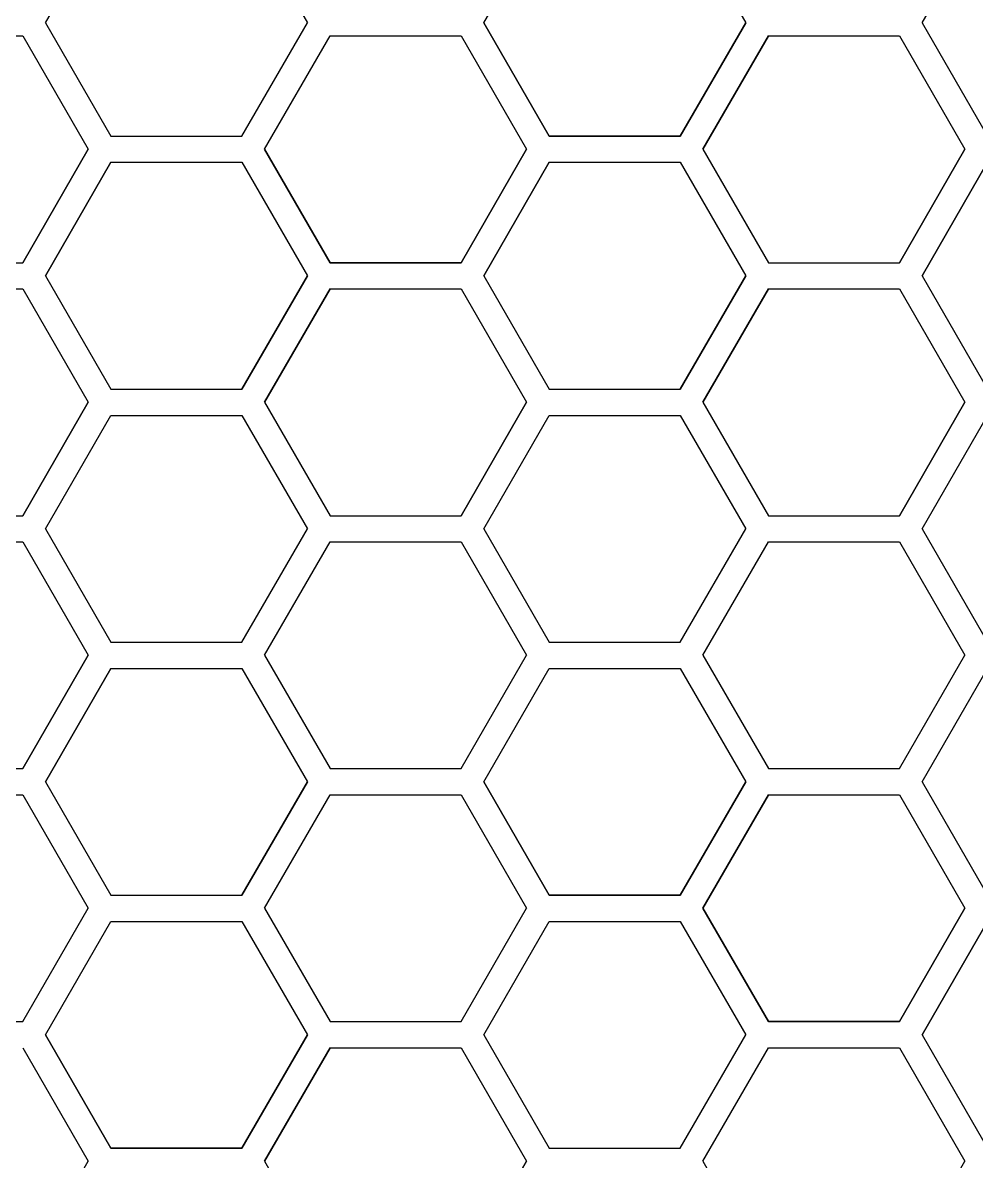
# Model space of a CAD drawing. Header units: millimetres. Extents: x 426 to 1302, y -791 to 304.
# Drawn here: x 740.7 to 886.3, y -378.6 to -204.7 of the extents above; entities that cross this region are included whole.
import ezdxf

# ---------------------------------------------------------------- set-up
doc = ezdxf.new("R2010")
doc.units = ezdxf.units.MM
doc.layers.get('0').update_dxf_attribs({"linetype": 'CONTINUOUS', "lineweight": 25, "true_color": 0x000000})

msp = doc.modelspace()

# ---------------------------------------------------------------- linework, layer by layer
for p, q in [((744.15, -204.7), (754.15, -187.38)), ((744.15, -204.7), (754.15, -187.38)), ((744.15, -204.7), (754.15, -187.38)), ((774.15, -187.38), (784.15, -204.7)), ((774.15, -187.38), (784.15, -204.7)), ((774.15, -187.38), (784.15, -204.7)), ((811.08, -204.7), (821.08, -187.38)), ((811.08, -204.7), (821.08, -187.38)), ((811.08, -204.7), (821.08, -187.38)), ((841.08, -187.38), (851.08, -204.7)), ((841.08, -187.38), (851.08, -204.7)), ((841.08, -187.38), (851.08, -204.7)), ((878.01, -204.7), (888.01, -187.38)), ((878.01, -204.7), (888.01, -187.38)), ((878.01, -204.7), (888.01, -187.38)), ((744.15, -204.7), (754.15, -222.02)), ((744.15, -204.7), (754.15, -222.02)), ((744.15, -204.7), (754.15, -222.02)), ((744.15, -204.7), (754.15, -222.02)), ((744.15, -204.7), (754.15, -222.02)), ((744.15, -204.7), (754.15, -222.02)), ((744.15, -204.7), (754.15, -222.02)), ((744.15, -204.7), (754.15, -222.02)), ((744.15, -204.7), (754.15, -222.02)), ((774.15, -222.02), (784.15, -204.7)), ((774.15, -222.02), (784.15, -204.7)), ((774.15, -222.02), (784.15, -204.7)), ((774.15, -222.02), (784.15, -204.7)), ((774.15, -222.02), (784.15, -204.7)), ((774.15, -222.02), (784.15, -204.7)), ((774.15, -222.02), (784.15, -204.7)), ((774.15, -222.02), (784.15, -204.7)), ((774.15, -222.02), (784.15, -204.7)), ((811.08, -204.7), (821.08, -222.02)), ((821.08, -222.02), (811.08, -204.7)), ((811.08, -204.7), (821.08, -222.02)), ((811.08, -204.7), (821.08, -222.02)), ((821.08, -222.02), (811.08, -204.7)), ((811.08, -204.7), (821.08, -222.02)), ((811.08, -204.7), (821.08, -222.02)), ((821.08, -222.02), (811.08, -204.7)), ((811.08, -204.7), (821.08, -222.02)), ((851.08, -204.7), (841.08, -222.02)), ((841.08, -222.02), (851.08, -204.7)), ((841.08, -222.02), (851.08, -204.7)), ((851.08, -204.7), (841.08, -222.02)), ((841.08, -222.02), (851.08, -204.7)), ((841.08, -222.02), (851.08, -204.7)), ((851.08, -204.7), (841.08, -222.02)), ((841.08, -222.02), (851.08, -204.7)), ((841.08, -222.02), (851.08, -204.7)), ((878.01, -204.7), (888.01, -222.02)), ((878.01, -204.7), (888.01, -222.02)), ((878.01, -204.7), (888.01, -222.02)), ((878.01, -204.7), (888.01, -222.02)), ((878.01, -204.7), (888.01, -222.02)), ((878.01, -204.7), (888.01, -222.02)), ((720.68, -206.7), (740.68, -206.7)), ((720.68, -206.7), (740.68, -206.7)), ((720.68, -206.7), (740.68, -206.7)), ((720.68, -206.7), (740.68, -206.7)), ((720.68, -206.7), (740.68, -206.7)), ((720.68, -206.7), (740.68, -206.7)), ((720.68, -206.7), (740.68, -206.7)), ((720.68, -206.7), (740.68, -206.7)), ((720.68, -206.7), (740.68, -206.7)), ((740.68, -206.7), (750.68, -224.02)), ((740.68, -206.7), (750.68, -224.02)), ((740.68, -206.7), (750.68, -224.02)), ((740.68, -206.7), (750.68, -224.02)), ((740.68, -206.7), (750.68, -224.02)), ((740.68, -206.7), (750.68, -224.02)), ((740.68, -206.7), (750.68, -224.02)), ((740.68, -206.7), (750.68, -224.02)), ((740.68, -206.7), (750.68, -224.02)), ((740.68, -206.7), (750.68, -224.02)), ((740.68, -206.7), (750.68, -224.02)), ((740.68, -206.7), (750.68, -224.02)), ((777.61, -224.02), (787.61, -206.7)), ((777.61, -224.02), (787.61, -206.7)), ((777.61, -224.02), (787.61, -206.7)), ((777.61, -224.02), (787.61, -206.7)), ((777.61, -224.02), (787.61, -206.7)), ((777.61, -224.02), (787.61, -206.7)), ((777.61, -224.02), (787.61, -206.7)), ((777.61, -224.02), (787.61, -206.7)), ((777.61, -224.02), (787.61, -206.7)), ((787.61, -206.7), (807.61, -206.7)), ((787.61, -206.7), (807.61, -206.7)), ((787.61, -206.7), (807.61, -206.7)), ((787.61, -206.7), (807.61, -206.7)), ((787.61, -206.7), (807.61, -206.7)), ((787.61, -206.7), (807.61, -206.7)), ((787.61, -206.7), (807.61, -206.7)), ((787.61, -206.7), (807.61, -206.7)), ((787.61, -206.7), (807.61, -206.7)), ((787.61, -206.7), (807.61, -206.7)), ((787.61, -206.7), (807.61, -206.7)), ((787.61, -206.7), (807.61, -206.7)), ((807.61, -206.7), (817.61, -224.02)), ((807.61, -206.7), (817.61, -224.02)), ((807.61, -206.7), (817.61, -224.02)), ((807.61, -206.7), (817.61, -224.02)), ((807.61, -206.7), (817.61, -224.02)), ((807.61, -206.7), (817.61, -224.02)), ((807.61, -206.7), (817.61, -224.02)), ((807.61, -206.7), (817.61, -224.02)), ((807.61, -206.7), (817.61, -224.02)), ((854.54, -206.7), (844.54, -224.02)), ((844.54, -224.02), (854.54, -206.7)), ((844.54, -224.02), (854.54, -206.7)), ((854.54, -206.7), (844.54, -224.02)), ((844.54, -224.02), (854.54, -206.7)), ((844.54, -224.02), (854.54, -206.7)), ((854.54, -206.7), (844.54, -224.02)), ((844.54, -224.02), (854.54, -206.7)), ((844.54, -224.02), (854.54, -206.7)), ((854.54, -206.7), (874.54, -206.7)), ((854.54, -206.7), (874.54, -206.7)), ((854.54, -206.7), (874.54, -206.7)), ((854.54, -206.7), (874.54, -206.7)), ((854.54, -206.7), (874.54, -206.7)), ((854.54, -206.7), (874.54, -206.7)), ((854.54, -206.7), (874.54, -206.7)), ((854.54, -206.7), (874.54, -206.7)), ((854.54, -206.7), (874.54, -206.7)), ((874.54, -206.7), (884.54, -224.02)), ((874.54, -206.7), (884.54, -224.02)), ((874.54, -206.7), (884.54, -224.02)), ((874.54, -206.7), (884.54, -224.02)), ((874.54, -206.7), (884.54, -224.02)), ((874.54, -206.7), (884.54, -224.02)), ((874.54, -206.7), (884.54, -224.02)), ((874.54, -206.7), (884.54, -224.02)), ((874.54, -206.7), (884.54, -224.02)), ((754.15, -222.02), (774.15, -222.02)), ((754.15, -222.02), (774.15, -222.02)), ((754.15, -222.02), (774.15, -222.02)), ((754.15, -222.02), (774.15, -222.02)), ((754.15, -222.02), (774.15, -222.02)), ((754.15, -222.02), (774.15, -222.02)), ((754.15, -222.02), (774.15, -222.02)), ((754.15, -222.02), (774.15, -222.02)), ((754.15, -222.02), (774.15, -222.02)), ((841.08, -222.02), (821.08, -222.02)), ((821.08, -222.02), (841.08, -222.02)), ((821.08, -222.02), (841.08, -222.02)), ((841.08, -222.02), (821.08, -222.02)), ((821.08, -222.02), (841.08, -222.02)), ((821.08, -222.02), (841.08, -222.02)), ((841.08, -222.02), (821.08, -222.02)), ((821.08, -222.02), (841.08, -222.02)), ((821.08, -222.02), (841.08, -222.02)), ((750.68, -224.02), (740.68, -241.35)), ((740.68, -241.35), (750.68, -224.02)), ((740.68, -241.35), (750.68, -224.02)), ((740.68, -241.35), (750.68, -224.02)), ((740.68, -241.35), (750.68, -224.02)), ((750.68, -224.02), (740.68, -241.35)), ((740.68, -241.35), (750.68, -224.02)), ((740.68, -241.35), (750.68, -224.02)), ((740.68, -241.35), (750.68, -224.02)), ((740.68, -241.35), (750.68, -224.02)), ((750.68, -224.02), (740.68, -241.35)), ((740.68, -241.35), (750.68, -224.02)), ((740.68, -241.35), (750.68, -224.02)), ((740.68, -241.35), (750.68, -224.02)), ((740.68, -241.35), (750.68, -224.02)), ((777.61, -224.02), (787.61, -241.35)), ((777.61, -224.02), (787.61, -241.35)), ((777.61, -224.02), (787.61, -241.35)), ((787.61, -241.35), (777.61, -224.02)), ((777.61, -224.02), (787.61, -241.35)), ((777.61, -224.02), (787.61, -241.35)), ((777.61, -224.02), (787.61, -241.35)), ((787.61, -241.35), (777.61, -224.02)), ((777.61, -224.02), (787.61, -241.35)), ((777.61, -224.02), (787.61, -241.35)), ((777.61, -224.02), (787.61, -241.35)), ((787.61, -241.35), (777.61, -224.02)), ((807.61, -241.35), (817.61, -224.02)), ((807.61, -241.35), (817.61, -224.02)), ((817.61, -224.02), (807.61, -241.35)), ((807.61, -241.35), (817.61, -224.02)), ((807.61, -241.35), (817.61, -224.02)), ((807.61, -241.35), (817.61, -224.02)), ((817.61, -224.02), (807.61, -241.35)), ((807.61, -241.35), (817.61, -224.02)), ((807.61, -241.35), (817.61, -224.02)), ((807.61, -241.35), (817.61, -224.02)), ((817.61, -224.02), (807.61, -241.35)), ((807.61, -241.35), (817.61, -224.02)), ((844.54, -224.02), (854.54, -241.35)), ((844.54, -224.02), (854.54, -241.35)), ((844.54, -224.02), (854.54, -241.35)), ((844.54, -224.02), (854.54, -241.35)), ((844.54, -224.02), (854.54, -241.35)), ((844.54, -224.02), (854.54, -241.35)), ((844.54, -224.02), (854.54, -241.35)), ((844.54, -224.02), (854.54, -241.35)), ((844.54, -224.02), (854.54, -241.35)), ((884.54, -224.02), (874.54, -241.35)), ((874.54, -241.35), (884.54, -224.02)), ((874.54, -241.35), (884.54, -224.02)), ((884.54, -224.02), (874.54, -241.35)), ((874.54, -241.35), (884.54, -224.02)), ((874.54, -241.35), (884.54, -224.02)), ((884.54, -224.02), (874.54, -241.35)), ((874.54, -241.35), (884.54, -224.02)), ((874.54, -241.35), (884.54, -224.02)), ((744.15, -243.35), (754.15, -226.02)), ((754.15, -226.02), (744.15, -243.35)), ((744.15, -243.35), (754.15, -226.02)), ((744.15, -243.35), (754.15, -226.02)), ((744.15, -243.35), (754.15, -226.02)), ((754.15, -226.02), (744.15, -243.35)), ((744.15, -243.35), (754.15, -226.02)), ((744.15, -243.35), (754.15, -226.02)), ((744.15, -243.35), (754.15, -226.02)), ((754.15, -226.02), (744.15, -243.35)), ((744.15, -243.35), (754.15, -226.02)), ((744.15, -243.35), (754.15, -226.02)), ((754.15, -226.02), (774.15, -226.02)), ((754.15, -226.02), (774.15, -226.02)), ((754.15, -226.02), (774.15, -226.02)), ((754.15, -226.02), (774.15, -226.02)), ((754.15, -226.02), (774.15, -226.02)), ((754.15, -226.02), (774.15, -226.02)), ((754.15, -226.02), (774.15, -226.02)), ((754.15, -226.02), (774.15, -226.02)), ((754.15, -226.02), (774.15, -226.02)), ((754.15, -226.02), (774.15, -226.02)), ((754.15, -226.02), (774.15, -226.02)), ((754.15, -226.02), (774.15, -226.02)), ((774.15, -226.02), (784.15, -243.35)), ((774.15, -226.02), (784.15, -243.35)), ((774.15, -226.02), (784.15, -243.35)), ((774.15, -226.02), (784.15, -243.35)), ((774.15, -226.02), (784.15, -243.35)), ((774.15, -226.02), (784.15, -243.35)), ((774.15, -226.02), (784.15, -243.35)), ((774.15, -226.02), (784.15, -243.35)), ((774.15, -226.02), (784.15, -243.35)), ((774.15, -226.02), (784.15, -243.35)), ((774.15, -226.02), (784.15, -243.35)), ((774.15, -226.02), (784.15, -243.35)), ((811.08, -243.35), (821.08, -226.02)), ((821.08, -226.02), (811.08, -243.35)), ((811.08, -243.35), (821.08, -226.02)), ((811.08, -243.35), (821.08, -226.02)), ((821.08, -226.02), (811.08, -243.35)), ((811.08, -243.35), (821.08, -226.02)), ((811.08, -243.35), (821.08, -226.02)), ((821.08, -226.02), (811.08, -243.35)), ((811.08, -243.35), (821.08, -226.02)), ((821.08, -226.02), (841.08, -226.02)), ((821.08, -226.02), (841.08, -226.02)), ((821.08, -226.02), (841.08, -226.02)), ((821.08, -226.02), (841.08, -226.02)), ((821.08, -226.02), (841.08, -226.02)), ((821.08, -226.02), (841.08, -226.02)), ((821.08, -226.02), (841.08, -226.02)), ((821.08, -226.02), (841.08, -226.02)), ((821.08, -226.02), (841.08, -226.02)), ((841.08, -226.02), (851.08, -243.35)), ((841.08, -226.02), (851.08, -243.35)), ((841.08, -226.02), (851.08, -243.35)), ((841.08, -226.02), (851.08, -243.35)), ((841.08, -226.02), (851.08, -243.35)), ((841.08, -226.02), (851.08, -243.35)), ((841.08, -226.02), (851.08, -243.35)), ((841.08, -226.02), (851.08, -243.35)), ((841.08, -226.02), (851.08, -243.35)), ((888.01, -226.02), (878.01, -243.35)), ((878.01, -243.35), (888.01, -226.02)), ((888.01, -226.02), (878.01, -243.35)), ((878.01, -243.35), (888.01, -226.02)), ((888.01, -226.02), (878.01, -243.35)), ((878.01, -243.35), (888.01, -226.02)), ((720.68, -241.35), (740.68, -241.35)), ((720.68, -241.35), (740.68, -241.35)), ((720.68, -241.35), (740.68, -241.35)), ((720.68, -241.35), (740.68, -241.35)), ((720.68, -241.35), (740.68, -241.35)), ((720.68, -241.35), (740.68, -241.35)), ((720.68, -241.35), (740.68, -241.35)), ((720.68, -241.35), (740.68, -241.35)), ((720.68, -241.35), (740.68, -241.35)), ((787.61, -241.35), (807.61, -241.35)), ((787.61, -241.35), (807.61, -241.35)), ((807.61, -241.35), (787.61, -241.35)), ((787.61, -241.35), (807.61, -241.35)), ((787.61, -241.35), (807.61, -241.35)), ((787.61, -241.35), (807.61, -241.35)), ((807.61, -241.35), (787.61, -241.35)), ((787.61, -241.35), (807.61, -241.35)), ((787.61, -241.35), (807.61, -241.35)), ((787.61, -241.35), (807.61, -241.35)), ((807.61, -241.35), (787.61, -241.35)), ((787.61, -241.35), (807.61, -241.35)), ((854.54, -241.35), (874.54, -241.35)), ((854.54, -241.35), (874.54, -241.35)), ((854.54, -241.35), (874.54, -241.35)), ((854.54, -241.35), (874.54, -241.35)), ((854.54, -241.35), (874.54, -241.35)), ((854.54, -241.35), (874.54, -241.35)), ((854.54, -241.35), (874.54, -241.35)), ((854.54, -241.35), (874.54, -241.35)), ((854.54, -241.35), (874.54, -241.35)), ((744.15, -243.35), (754.15, -260.67)), ((744.15, -243.35), (754.15, -260.67)), ((744.15, -243.35), (754.15, -260.67)), ((744.15, -243.35), (754.15, -260.67)), ((744.15, -243.35), (754.15, -260.67)), ((744.15, -243.35), (754.15, -260.67)), ((744.15, -243.35), (754.15, -260.67)), ((744.15, -243.35), (754.15, -260.67)), ((744.15, -243.35), (754.15, -260.67)), ((744.15, -243.35), (754.15, -260.67)), ((744.15, -243.35), (754.15, -260.67)), ((744.15, -243.35), (754.15, -260.67)), ((774.15, -260.67), (784.15, -243.35)), ((784.15, -243.35), (774.15, -260.67)), ((774.15, -260.67), (784.15, -243.35)), ((774.15, -260.67), (784.15, -243.35)), ((774.15, -260.67), (784.15, -243.35)), ((784.15, -243.35), (774.15, -260.67)), ((774.15, -260.67), (784.15, -243.35)), ((774.15, -260.67), (784.15, -243.35)), ((774.15, -260.67), (784.15, -243.35)), ((784.15, -243.35), (774.15, -260.67)), ((774.15, -260.67), (784.15, -243.35)), ((774.15, -260.67), (784.15, -243.35)), ((811.08, -243.35), (821.08, -260.67)), ((811.08, -243.35), (821.08, -260.67)), ((811.08, -243.35), (821.08, -260.67)), ((811.08, -243.35), (821.08, -260.67)), ((811.08, -243.35), (821.08, -260.67)), ((811.08, -243.35), (821.08, -260.67)), ((811.08, -243.35), (821.08, -260.67)), ((811.08, -243.35), (821.08, -260.67)), ((811.08, -243.35), (821.08, -260.67)), ((841.08, -260.67), (851.08, -243.35)), ((851.08, -243.35), (841.08, -260.67)), ((841.08, -260.67), (851.08, -243.35)), ((841.08, -260.67), (851.08, -243.35)), ((851.08, -243.35), (841.08, -260.67)), ((841.08, -260.67), (851.08, -243.35)), ((841.08, -260.67), (851.08, -243.35)), ((851.08, -243.35), (841.08, -260.67)), ((841.08, -260.67), (851.08, -243.35)), ((878.01, -243.35), (888.01, -260.67)), ((878.01, -243.35), (888.01, -260.67)), ((878.01, -243.35), (888.01, -260.67)), ((878.01, -243.35), (888.01, -260.67)), ((878.01, -243.35), (888.01, -260.67)), ((878.01, -243.35), (888.01, -260.67)), ((720.68, -245.35), (740.68, -245.35)), ((720.68, -245.35), (740.68, -245.35)), ((720.68, -245.35), (740.68, -245.35)), ((720.68, -245.35), (740.68, -245.35)), ((720.68, -245.35), (740.68, -245.35)), ((720.68, -245.35), (740.68, -245.35)), ((720.68, -245.35), (740.68, -245.35)), ((720.68, -245.35), (740.68, -245.35)), ((720.68, -245.35), (740.68, -245.35)), ((740.68, -245.35), (750.68, -262.67)), ((740.68, -245.35), (750.68, -262.67)), ((740.68, -245.35), (750.68, -262.67)), ((740.68, -245.35), (750.68, -262.67)), ((740.68, -245.35), (750.68, -262.67)), ((740.68, -245.35), (750.68, -262.67)), ((740.68, -245.35), (750.68, -262.67)), ((740.68, -245.35), (750.68, -262.67)), ((740.68, -245.35), (750.68, -262.67)), ((740.68, -245.35), (750.68, -262.67)), ((740.68, -245.35), (750.68, -262.67)), ((740.68, -245.35), (750.68, -262.67)), ((777.61, -262.67), (787.61, -245.35)), ((787.61, -245.35), (777.61, -262.67)), ((777.61, -262.67), (787.61, -245.35)), ((777.61, -262.67), (787.61, -245.35)), ((777.61, -262.67), (787.61, -245.35)), ((787.61, -245.35), (777.61, -262.67)), ((777.61, -262.67), (787.61, -245.35)), ((777.61, -262.67), (787.61, -245.35)), ((777.61, -262.67), (787.61, -245.35)), ((787.61, -245.35), (777.61, -262.67)), ((777.61, -262.67), (787.61, -245.35)), ((777.61, -262.67), (787.61, -245.35)), ((787.61, -245.35), (807.61, -245.35)), ((787.61, -245.35), (807.61, -245.35)), ((787.61, -245.35), (807.61, -245.35)), ((787.61, -245.35), (807.61, -245.35)), ((787.61, -245.35), (807.61, -245.35)), ((787.61, -245.35), (807.61, -245.35)), ((787.61, -245.35), (807.61, -245.35)), ((787.61, -245.35), (807.61, -245.35)), ((787.61, -245.35), (807.61, -245.35)), ((787.61, -245.35), (807.61, -245.35)), ((787.61, -245.35), (807.61, -245.35)), ((787.61, -245.35), (807.61, -245.35)), ((807.61, -245.35), (817.61, -262.67)), ((807.61, -245.35), (817.61, -262.67)), ((807.61, -245.35), (817.61, -262.67)), ((807.61, -245.35), (817.61, -262.67)), ((807.61, -245.35), (817.61, -262.67)), ((807.61, -245.35), (817.61, -262.67)), ((807.61, -245.35), (817.61, -262.67)), ((807.61, -245.35), (817.61, -262.67)), ((807.61, -245.35), (817.61, -262.67)), ((807.61, -245.35), (817.61, -262.67)), ((807.61, -245.35), (817.61, -262.67)), ((807.61, -245.35), (817.61, -262.67)), ((844.54, -262.67), (854.54, -245.35)), ((854.54, -245.35), (844.54, -262.67)), ((844.54, -262.67), (854.54, -245.35)), ((844.54, -262.67), (854.54, -245.35)), ((844.54, -262.67), (854.54, -245.35)), ((844.54, -262.67), (854.54, -245.35)), ((854.54, -245.35), (844.54, -262.67)), ((844.54, -262.67), (854.54, -245.35)), ((844.54, -262.67), (854.54, -245.35)), ((844.54, -262.67), (854.54, -245.35)), ((844.54, -262.67), (854.54, -245.35)), ((854.54, -245.35), (844.54, -262.67)), ((844.54, -262.67), (854.54, -245.35)), ((844.54, -262.67), (854.54, -245.35)), ((844.54, -262.67), (854.54, -245.35)), ((854.54, -245.35), (874.54, -245.35)), ((854.54, -245.35), (874.54, -245.35)), ((854.54, -245.35), (874.54, -245.35)), ((854.54, -245.35), (874.54, -245.35)), ((854.54, -245.35), (874.54, -245.35)), ((854.54, -245.35), (874.54, -245.35)), ((854.54, -245.35), (874.54, -245.35)), ((854.54, -245.35), (874.54, -245.35)), ((854.54, -245.35), (874.54, -245.35)), ((854.54, -245.35), (874.54, -245.35)), ((854.54, -245.35), (874.54, -245.35)), ((854.54, -245.35), (874.54, -245.35)), ((854.54, -245.35), (874.54, -245.35)), ((854.54, -245.35), (874.54, -245.35)), ((854.54, -245.35), (874.54, -245.35)), ((874.54, -245.35), (884.54, -262.67)), ((874.54, -245.35), (884.54, -262.67)), ((874.54, -245.35), (884.54, -262.67)), ((874.54, -245.35), (884.54, -262.67)), ((874.54, -245.35), (884.54, -262.67)), ((874.54, -245.35), (884.54, -262.67)), ((874.54, -245.35), (884.54, -262.67)), ((874.54, -245.35), (884.54, -262.67)), ((874.54, -245.35), (884.54, -262.67)), ((874.54, -245.35), (884.54, -262.67)), ((874.54, -245.35), (884.54, -262.67)), ((874.54, -245.35), (884.54, -262.67)), ((874.54, -245.35), (884.54, -262.67)), ((874.54, -245.35), (884.54, -262.67)), ((874.54, -245.35), (884.54, -262.67)), ((754.15, -260.67), (774.15, -260.67)), ((754.15, -260.67), (774.15, -260.67)), ((754.15, -260.67), (774.15, -260.67)), ((754.15, -260.67), (774.15, -260.67)), ((754.15, -260.67), (774.15, -260.67)), ((754.15, -260.67), (774.15, -260.67)), ((754.15, -260.67), (774.15, -260.67)), ((754.15, -260.67), (774.15, -260.67)), ((754.15, -260.67), (774.15, -260.67)), ((754.15, -260.67), (774.15, -260.67)), ((754.15, -260.67), (774.15, -260.67)), ((754.15, -260.67), (774.15, -260.67)), ((821.08, -260.67), (841.08, -260.67)), ((821.08, -260.67), (841.08, -260.67)), ((821.08, -260.67), (841.08, -260.67)), ((821.08, -260.67), (841.08, -260.67)), ((821.08, -260.67), (841.08, -260.67)), ((821.08, -260.67), (841.08, -260.67)), ((821.08, -260.67), (841.08, -260.67)), ((821.08, -260.67), (841.08, -260.67)), ((821.08, -260.67), (841.08, -260.67)), ((740.68, -279.99), (750.68, -262.67)), ((740.68, -279.99), (750.68, -262.67)), ((750.68, -262.67), (740.68, -279.99)), ((740.68, -279.99), (750.68, -262.67)), ((740.68, -279.99), (750.68, -262.67)), ((740.68, -279.99), (750.68, -262.67)), ((750.68, -262.67), (740.68, -279.99)), ((740.68, -279.99), (750.68, -262.67)), ((740.68, -279.99), (750.68, -262.67)), ((740.68, -279.99), (750.68, -262.67)), ((750.68, -262.67), (740.68, -279.99)), ((740.68, -279.99), (750.68, -262.67)), ((777.61, -262.67), (787.61, -279.99)), ((777.61, -262.67), (787.61, -279.99)), ((777.61, -262.67), (787.61, -279.99)), ((777.61, -262.67), (787.61, -279.99)), ((777.61, -262.67), (787.61, -279.99)), ((777.61, -262.67), (787.61, -279.99)), ((777.61, -262.67), (787.61, -279.99)), ((777.61, -262.67), (787.61, -279.99)), ((777.61, -262.67), (787.61, -279.99)), ((777.61, -262.67), (787.61, -279.99)), ((777.61, -262.67), (787.61, -279.99)), ((777.61, -262.67), (787.61, -279.99)), ((807.61, -279.99), (817.61, -262.67)), ((817.61, -262.67), (807.61, -279.99)), ((807.61, -279.99), (817.61, -262.67)), ((807.61, -279.99), (817.61, -262.67)), ((807.61, -279.99), (817.61, -262.67)), ((817.61, -262.67), (807.61, -279.99)), ((807.61, -279.99), (817.61, -262.67)), ((807.61, -279.99), (817.61, -262.67)), ((807.61, -279.99), (817.61, -262.67)), ((817.61, -262.67), (807.61, -279.99)), ((807.61, -279.99), (817.61, -262.67)), ((807.61, -279.99), (817.61, -262.67)), ((844.54, -262.67), (854.54, -279.99)), ((844.54, -262.67), (854.54, -279.99)), ((844.54, -262.67), (854.54, -279.99)), ((844.54, -262.67), (854.54, -279.99)), ((844.54, -262.67), (854.54, -279.99)), ((844.54, -262.67), (854.54, -279.99)), ((844.54, -262.67), (854.54, -279.99)), ((844.54, -262.67), (854.54, -279.99)), ((844.54, -262.67), (854.54, -279.99)), ((844.54, -262.67), (854.54, -279.99)), ((844.54, -262.67), (854.54, -279.99)), ((844.54, -262.67), (854.54, -279.99)), ((844.54, -262.67), (854.54, -279.99)), ((844.54, -262.67), (854.54, -279.99)), ((844.54, -262.67), (854.54, -279.99)), ((874.54, -279.99), (884.54, -262.67)), ((884.54, -262.67), (874.54, -279.99)), ((874.54, -279.99), (884.54, -262.67)), ((874.54, -279.99), (884.54, -262.67)), ((874.54, -279.99), (884.54, -262.67)), ((874.54, -279.99), (884.54, -262.67)), ((884.54, -262.67), (874.54, -279.99)), ((874.54, -279.99), (884.54, -262.67)), ((874.54, -279.99), (884.54, -262.67)), ((874.54, -279.99), (884.54, -262.67)), ((874.54, -279.99), (884.54, -262.67)), ((884.54, -262.67), (874.54, -279.99)), ((874.54, -279.99), (884.54, -262.67)), ((874.54, -279.99), (884.54, -262.67)), ((874.54, -279.99), (884.54, -262.67)), ((744.15, -281.99), (754.15, -264.67)), ((744.15, -281.99), (754.15, -264.67)), ((744.15, -281.99), (754.15, -264.67)), ((744.15, -281.99), (754.15, -264.67)), ((744.15, -281.99), (754.15, -264.67)), ((744.15, -281.99), (754.15, -264.67)), ((744.15, -281.99), (754.15, -264.67)), ((744.15, -281.99), (754.15, -264.67)), ((744.15, -281.99), (754.15, -264.67)), ((744.15, -281.99), (754.15, -264.67)), ((744.15, -281.99), (754.15, -264.67)), ((744.15, -281.99), (754.15, -264.67)), ((744.15, -281.99), (754.15, -264.67)), ((744.15, -281.99), (754.15, -264.67)), ((744.15, -281.99), (754.15, -264.67)), ((754.15, -264.67), (774.15, -264.67)), ((754.15, -264.67), (774.15, -264.67)), ((754.15, -264.67), (774.15, -264.67)), ((754.15, -264.67), (774.15, -264.67)), ((754.15, -264.67), (774.15, -264.67)), ((754.15, -264.67), (774.15, -264.67)), ((754.15, -264.67), (774.15, -264.67)), ((754.15, -264.67), (774.15, -264.67)), ((754.15, -264.67), (774.15, -264.67)), ((754.15, -264.67), (774.15, -264.67)), ((754.15, -264.67), (774.15, -264.67)), ((754.15, -264.67), (774.15, -264.67)), ((754.15, -264.67), (774.15, -264.67)), ((754.15, -264.67), (774.15, -264.67)), ((754.15, -264.67), (774.15, -264.67)), ((774.15, -264.67), (784.15, -281.99)), ((774.15, -264.67), (784.15, -281.99)), ((774.15, -264.67), (784.15, -281.99)), ((774.15, -264.67), (784.15, -281.99)), ((774.15, -264.67), (784.15, -281.99)), ((774.15, -264.67), (784.15, -281.99)), ((774.15, -264.67), (784.15, -281.99)), ((774.15, -264.67), (784.15, -281.99)), ((774.15, -264.67), (784.15, -281.99)), ((774.15, -264.67), (784.15, -281.99)), ((774.15, -264.67), (784.15, -281.99)), ((774.15, -264.67), (784.15, -281.99)), ((774.15, -264.67), (784.15, -281.99)), ((774.15, -264.67), (784.15, -281.99)), ((774.15, -264.67), (784.15, -281.99)), ((811.08, -281.99), (821.08, -264.67)), ((811.08, -281.99), (821.08, -264.67)), ((811.08, -281.99), (821.08, -264.67)), ((811.08, -281.99), (821.08, -264.67)), ((811.08, -281.99), (821.08, -264.67)), ((811.08, -281.99), (821.08, -264.67)), ((811.08, -281.99), (821.08, -264.67)), ((811.08, -281.99), (821.08, -264.67)), ((811.08, -281.99), (821.08, -264.67)), ((811.08, -281.99), (821.08, -264.67)), ((811.08, -281.99), (821.08, -264.67)), ((811.08, -281.99), (821.08, -264.67)), ((821.08, -264.67), (841.08, -264.67)), ((821.08, -264.67), (841.08, -264.67)), ((821.08, -264.67), (841.08, -264.67)), ((821.08, -264.67), (841.08, -264.67)), ((821.08, -264.67), (841.08, -264.67)), ((821.08, -264.67), (841.08, -264.67)), ((821.08, -264.67), (841.08, -264.67)), ((821.08, -264.67), (841.08, -264.67)), ((821.08, -264.67), (841.08, -264.67)), ((821.08, -264.67), (841.08, -264.67)), ((821.08, -264.67), (841.08, -264.67)), ((821.08, -264.67), (841.08, -264.67)), ((841.08, -264.67), (851.08, -281.99)), ((841.08, -264.67), (851.08, -281.99)), ((841.08, -264.67), (851.08, -281.99)), ((841.08, -264.67), (851.08, -281.99)), ((841.08, -264.67), (851.08, -281.99)), ((841.08, -264.67), (851.08, -281.99)), ((841.08, -264.67), (851.08, -281.99)), ((841.08, -264.67), (851.08, -281.99)), ((841.08, -264.67), (851.08, -281.99)), ((841.08, -264.67), (851.08, -281.99)), ((841.08, -264.67), (851.08, -281.99)), ((841.08, -264.67), (851.08, -281.99)), ((878.01, -281.99), (888.01, -264.67)), ((878.01, -281.99), (888.01, -264.67)), ((878.01, -281.99), (888.01, -264.67)), ((878.01, -281.99), (888.01, -264.67)), ((878.01, -281.99), (888.01, -264.67)), ((878.01, -281.99), (888.01, -264.67)), ((878.01, -281.99), (888.01, -264.67)), ((878.01, -281.99), (888.01, -264.67)), ((878.01, -281.99), (888.01, -264.67)), ((878.01, -281.99), (888.01, -264.67)), ((878.01, -281.99), (888.01, -264.67)), ((878.01, -281.99), (888.01, -264.67)), ((720.68, -279.99), (740.68, -279.99)), ((720.68, -279.99), (740.68, -279.99)), ((720.68, -279.99), (740.68, -279.99)), ((720.68, -279.99), (740.68, -279.99)), ((720.68, -279.99), (740.68, -279.99)), ((720.68, -279.99), (740.68, -279.99)), ((720.68, -279.99), (740.68, -279.99)), ((720.68, -279.99), (740.68, -279.99)), ((720.68, -279.99), (740.68, -279.99)), ((787.61, -279.99), (807.61, -279.99)), ((787.61, -279.99), (807.61, -279.99)), ((787.61, -279.99), (807.61, -279.99)), ((787.61, -279.99), (807.61, -279.99)), ((787.61, -279.99), (807.61, -279.99)), ((787.61, -279.99), (807.61, -279.99)), ((787.61, -279.99), (807.61, -279.99)), ((787.61, -279.99), (807.61, -279.99)), ((787.61, -279.99), (807.61, -279.99)), ((787.61, -279.99), (807.61, -279.99)), ((787.61, -279.99), (807.61, -279.99)), ((787.61, -279.99), (807.61, -279.99)), ((854.54, -279.99), (874.54, -279.99)), ((854.54, -279.99), (874.54, -279.99)), ((854.54, -279.99), (874.54, -279.99)), ((854.54, -279.99), (874.54, -279.99)), ((854.54, -279.99), (874.54, -279.99)), ((854.54, -279.99), (874.54, -279.99)), ((854.54, -279.99), (874.54, -279.99)), ((854.54, -279.99), (874.54, -279.99)), ((854.54, -279.99), (874.54, -279.99)), ((854.54, -279.99), (874.54, -279.99)), ((854.54, -279.99), (874.54, -279.99)), ((854.54, -279.99), (874.54, -279.99)), ((854.54, -279.99), (874.54, -279.99)), ((854.54, -279.99), (874.54, -279.99)), ((854.54, -279.99), (874.54, -279.99)), ((744.15, -281.99), (754.15, -299.31)), ((744.15, -281.99), (754.15, -299.31)), ((744.15, -281.99), (754.15, -299.31)), ((744.15, -281.99), (754.15, -299.31)), ((744.15, -281.99), (754.15, -299.31)), ((744.15, -281.99), (754.15, -299.31)), ((744.15, -281.99), (754.15, -299.31)), ((744.15, -281.99), (754.15, -299.31)), ((744.15, -281.99), (754.15, -299.31)), ((744.15, -281.99), (754.15, -299.31)), ((744.15, -281.99), (754.15, -299.31)), ((744.15, -281.99), (754.15, -299.31)), ((744.15, -281.99), (754.15, -299.31)), ((744.15, -281.99), (754.15, -299.31)), ((744.15, -281.99), (754.15, -299.31)), ((774.15, -299.31), (784.15, -281.99)), ((774.15, -299.31), (784.15, -281.99)), ((774.15, -299.31), (784.15, -281.99)), ((774.15, -299.31), (784.15, -281.99)), ((774.15, -299.31), (784.15, -281.99)), ((774.15, -299.31), (784.15, -281.99)), ((774.15, -299.31), (784.15, -281.99)), ((774.15, -299.31), (784.15, -281.99)), ((774.15, -299.31), (784.15, -281.99)), ((774.15, -299.31), (784.15, -281.99)), ((774.15, -299.31), (784.15, -281.99)), ((774.15, -299.31), (784.15, -281.99)), ((774.15, -299.31), (784.15, -281.99)), ((774.15, -299.31), (784.15, -281.99)), ((774.15, -299.31), (784.15, -281.99)), ((811.08, -281.99), (821.08, -299.31)), ((811.08, -281.99), (821.08, -299.31)), ((811.08, -281.99), (821.08, -299.31)), ((811.08, -281.99), (821.08, -299.31)), ((811.08, -281.99), (821.08, -299.31)), ((811.08, -281.99), (821.08, -299.31)), ((811.08, -281.99), (821.08, -299.31)), ((811.08, -281.99), (821.08, -299.31)), ((811.08, -281.99), (821.08, -299.31)), ((811.08, -281.99), (821.08, -299.31)), ((811.08, -281.99), (821.08, -299.31)), ((811.08, -281.99), (821.08, -299.31)), ((841.08, -299.31), (851.08, -281.99)), ((841.08, -299.31), (851.08, -281.99)), ((841.08, -299.31), (851.08, -281.99)), ((841.08, -299.31), (851.08, -281.99)), ((841.08, -299.31), (851.08, -281.99)), ((841.08, -299.31), (851.08, -281.99)), ((841.08, -299.31), (851.08, -281.99)), ((841.08, -299.31), (851.08, -281.99)), ((841.08, -299.31), (851.08, -281.99)), ((841.08, -299.31), (851.08, -281.99)), ((841.08, -299.31), (851.08, -281.99)), ((841.08, -299.31), (851.08, -281.99)), ((878.01, -281.99), (888.01, -299.31)), ((878.01, -281.99), (888.01, -299.31)), ((878.01, -281.99), (888.01, -299.31)), ((878.01, -281.99), (888.01, -299.31)), ((878.01, -281.99), (888.01, -299.31)), ((878.01, -281.99), (888.01, -299.31)), ((878.01, -281.99), (888.01, -299.31)), ((878.01, -281.99), (888.01, -299.31)), ((878.01, -281.99), (888.01, -299.31)), ((878.01, -281.99), (888.01, -299.31)), ((878.01, -281.99), (888.01, -299.31)), ((878.01, -281.99), (888.01, -299.31)), ((720.68, -283.99), (740.68, -283.99)), ((720.68, -283.99), (740.68, -283.99)), ((720.68, -283.99), (740.68, -283.99)), ((740.68, -283.99), (750.68, -301.31)), ((740.68, -283.99), (750.68, -301.31)), ((740.68, -283.99), (750.68, -301.31)), ((740.68, -283.99), (750.68, -301.31)), ((740.68, -283.99), (750.68, -301.31)), ((740.68, -283.99), (750.68, -301.31)), ((740.68, -283.99), (750.68, -301.31)), ((740.68, -283.99), (750.68, -301.31)), ((740.68, -283.99), (750.68, -301.31)), ((777.61, -301.31), (787.61, -283.99)), ((777.61, -301.31), (787.61, -283.99)), ((777.61, -301.31), (787.61, -283.99)), ((777.61, -301.31), (787.61, -283.99)), ((777.61, -301.31), (787.61, -283.99)), ((777.61, -301.31), (787.61, -283.99)), ((777.61, -301.31), (787.61, -283.99)), ((777.61, -301.31), (787.61, -283.99)), ((777.61, -301.31), (787.61, -283.99)), ((777.61, -301.31), (787.61, -283.99)), ((777.61, -301.31), (787.61, -283.99)), ((777.61, -301.31), (787.61, -283.99)), ((787.61, -283.99), (807.61, -283.99)), ((787.61, -283.99), (807.61, -283.99)), ((787.61, -283.99), (807.61, -283.99)), ((787.61, -283.99), (807.61, -283.99)), ((787.61, -283.99), (807.61, -283.99)), ((787.61, -283.99), (807.61, -283.99)), ((787.61, -283.99), (807.61, -283.99)), ((787.61, -283.99), (807.61, -283.99)), ((787.61, -283.99), (807.61, -283.99)), ((787.61, -283.99), (807.61, -283.99)), ((787.61, -283.99), (807.61, -283.99)), ((787.61, -283.99), (807.61, -283.99)), ((807.61, -283.99), (817.61, -301.31)), ((807.61, -283.99), (817.61, -301.31)), ((807.61, -283.99), (817.61, -301.31)), ((807.61, -283.99), (817.61, -301.31)), ((807.61, -283.99), (817.61, -301.31)), ((807.61, -283.99), (817.61, -301.31)), ((807.61, -283.99), (817.61, -301.31)), ((807.61, -283.99), (817.61, -301.31)), ((807.61, -283.99), (817.61, -301.31)), ((807.61, -283.99), (817.61, -301.31)), ((807.61, -283.99), (817.61, -301.31)), ((807.61, -283.99), (817.61, -301.31)), ((844.54, -301.31), (854.54, -283.99)), ((844.54, -301.31), (854.54, -283.99)), ((844.54, -301.31), (854.54, -283.99)), ((844.54, -301.31), (854.54, -283.99)), ((844.54, -301.31), (854.54, -283.99)), ((844.54, -301.31), (854.54, -283.99)), ((854.54, -283.99), (874.54, -283.99)), ((854.54, -283.99), (874.54, -283.99)), ((854.54, -283.99), (874.54, -283.99)), ((854.54, -283.99), (874.54, -283.99)), ((854.54, -283.99), (874.54, -283.99)), ((854.54, -283.99), (874.54, -283.99)), ((874.54, -283.99), (884.54, -301.31)), ((874.54, -283.99), (884.54, -301.31)), ((874.54, -283.99), (884.54, -301.31)), ((874.54, -283.99), (884.54, -301.31)), ((874.54, -283.99), (884.54, -301.31)), ((874.54, -283.99), (884.54, -301.31)), ((754.15, -299.31), (774.15, -299.31)), ((754.15, -299.31), (774.15, -299.31)), ((754.15, -299.31), (774.15, -299.31)), ((754.15, -299.31), (774.15, -299.31)), ((754.15, -299.31), (774.15, -299.31)), ((754.15, -299.31), (774.15, -299.31)), ((754.15, -299.31), (774.15, -299.31)), ((754.15, -299.31), (774.15, -299.31)), ((754.15, -299.31), (774.15, -299.31)), ((754.15, -299.31), (774.15, -299.31)), ((754.15, -299.31), (774.15, -299.31)), ((754.15, -299.31), (774.15, -299.31)), ((754.15, -299.31), (774.15, -299.31)), ((754.15, -299.31), (774.15, -299.31)), ((754.15, -299.31), (774.15, -299.31)), ((821.08, -299.31), (841.08, -299.31)), ((821.08, -299.31), (841.08, -299.31)), ((821.08, -299.31), (841.08, -299.31)), ((821.08, -299.31), (841.08, -299.31)), ((821.08, -299.31), (841.08, -299.31)), ((821.08, -299.31), (841.08, -299.31)), ((821.08, -299.31), (841.08, -299.31)), ((821.08, -299.31), (841.08, -299.31)), ((821.08, -299.31), (841.08, -299.31)), ((821.08, -299.31), (841.08, -299.31)), ((821.08, -299.31), (841.08, -299.31)), ((821.08, -299.31), (841.08, -299.31)), ((821.08, -299.31), (841.08, -299.31)), ((821.08, -299.31), (841.08, -299.31)), ((821.08, -299.31), (841.08, -299.31)), ((821.08, -299.31), (841.08, -299.31)), ((821.08, -299.31), (841.08, -299.31)), ((821.08, -299.31), (841.08, -299.31)), ((740.68, -318.63), (750.68, -301.31)), ((740.68, -318.63), (750.68, -301.31)), ((750.68, -301.31), (740.68, -318.63)), ((740.68, -318.63), (750.68, -301.31)), ((740.68, -318.63), (750.68, -301.31)), ((750.68, -301.31), (740.68, -318.63)), ((740.68, -318.63), (750.68, -301.31)), ((740.68, -318.63), (750.68, -301.31)), ((750.68, -301.31), (740.68, -318.63)), ((777.61, -301.31), (787.61, -318.63)), ((777.61, -301.31), (787.61, -318.63)), ((777.61, -301.31), (787.61, -318.63)), ((777.61, -301.31), (787.61, -318.63)), ((777.61, -301.31), (787.61, -318.63)), ((777.61, -301.31), (787.61, -318.63)), ((777.61, -301.31), (787.61, -318.63)), ((777.61, -301.31), (787.61, -318.63)), ((777.61, -301.31), (787.61, -318.63)), ((777.61, -301.31), (787.61, -318.63)), ((777.61, -301.31), (787.61, -318.63)), ((777.61, -301.31), (787.61, -318.63)), ((807.61, -318.63), (817.61, -301.31)), ((807.61, -318.63), (817.61, -301.31)), ((807.61, -318.63), (817.61, -301.31)), ((807.61, -318.63), (817.61, -301.31)), ((807.61, -318.63), (817.61, -301.31)), ((807.61, -318.63), (817.61, -301.31)), ((807.61, -318.63), (817.61, -301.31)), ((807.61, -318.63), (817.61, -301.31)), ((807.61, -318.63), (817.61, -301.31)), ((807.61, -318.63), (817.61, -301.31)), ((807.61, -318.63), (817.61, -301.31)), ((807.61, -318.63), (817.61, -301.31)), ((844.54, -301.31), (854.54, -318.63)), ((844.54, -301.31), (854.54, -318.63)), ((844.54, -301.31), (854.54, -318.63)), ((844.54, -301.31), (854.54, -318.63)), ((844.54, -301.31), (854.54, -318.63)), ((844.54, -301.31), (854.54, -318.63)), ((874.54, -318.63), (884.54, -301.31)), ((874.54, -318.63), (884.54, -301.31)), ((874.54, -318.63), (884.54, -301.31)), ((874.54, -318.63), (884.54, -301.31)), ((874.54, -318.63), (884.54, -301.31)), ((874.54, -318.63), (884.54, -301.31)), ((744.15, -320.63), (754.15, -303.31)), ((754.15, -303.31), (744.15, -320.63)), ((744.15, -320.63), (754.15, -303.31)), ((744.15, -320.63), (754.15, -303.31)), ((754.15, -303.31), (744.15, -320.63)), ((744.15, -320.63), (754.15, -303.31)), ((744.15, -320.63), (754.15, -303.31)), ((754.15, -303.31), (744.15, -320.63)), ((744.15, -320.63), (754.15, -303.31)), ((754.15, -303.31), (774.15, -303.31)), ((754.15, -303.31), (774.15, -303.31)), ((754.15, -303.31), (774.15, -303.31)), ((754.15, -303.31), (774.15, -303.31)), ((754.15, -303.31), (774.15, -303.31)), ((754.15, -303.31), (774.15, -303.31)), ((754.15, -303.31), (774.15, -303.31)), ((754.15, -303.31), (774.15, -303.31)), ((754.15, -303.31), (774.15, -303.31)), ((774.15, -303.31), (784.15, -320.63)), ((774.15, -303.31), (784.15, -320.63)), ((774.15, -303.31), (784.15, -320.63)), ((774.15, -303.31), (784.15, -320.63)), ((774.15, -303.31), (784.15, -320.63)), ((774.15, -303.31), (784.15, -320.63)), ((774.15, -303.31), (784.15, -320.63)), ((774.15, -303.31), (784.15, -320.63)), ((774.15, -303.31), (784.15, -320.63)), ((811.08, -320.63), (821.08, -303.31)), ((811.08, -320.63), (821.08, -303.31)), ((811.08, -320.63), (821.08, -303.31)), ((811.08, -320.63), (821.08, -303.31)), ((811.08, -320.63), (821.08, -303.31)), ((811.08, -320.63), (821.08, -303.31)), ((811.08, -320.63), (821.08, -303.31)), ((811.08, -320.63), (821.08, -303.31)), ((811.08, -320.63), (821.08, -303.31)), ((821.08, -303.31), (841.08, -303.31)), ((821.08, -303.31), (841.08, -303.31)), ((821.08, -303.31), (841.08, -303.31)), ((821.08, -303.31), (841.08, -303.31)), ((821.08, -303.31), (841.08, -303.31)), ((821.08, -303.31), (841.08, -303.31)), ((821.08, -303.31), (841.08, -303.31)), ((821.08, -303.31), (841.08, -303.31)), ((821.08, -303.31), (841.08, -303.31)), ((821.08, -303.31), (841.08, -303.31)), ((821.08, -303.31), (841.08, -303.31)), ((821.08, -303.31), (841.08, -303.31)), ((841.08, -303.31), (851.08, -320.63)), ((841.08, -303.31), (851.08, -320.63)), ((841.08, -303.31), (851.08, -320.63)), ((841.08, -303.31), (851.08, -320.63)), ((841.08, -303.31), (851.08, -320.63)), ((841.08, -303.31), (851.08, -320.63)), ((841.08, -303.31), (851.08, -320.63)), ((841.08, -303.31), (851.08, -320.63)), ((841.08, -303.31), (851.08, -320.63)), ((878.01, -320.63), (888.01, -303.31)), ((878.01, -320.63), (888.01, -303.31)), ((878.01, -320.63), (888.01, -303.31)), ((878.01, -320.63), (888.01, -303.31)), ((878.01, -320.63), (888.01, -303.31)), ((878.01, -320.63), (888.01, -303.31)), ((878.01, -320.63), (888.01, -303.31)), ((878.01, -320.63), (888.01, -303.31)), ((878.01, -320.63), (888.01, -303.31)), ((720.68, -318.63), (740.68, -318.63)), ((720.68, -318.63), (740.68, -318.63)), ((720.68, -318.63), (740.68, -318.63)), ((787.61, -318.63), (807.61, -318.63)), ((787.61, -318.63), (807.61, -318.63)), ((787.61, -318.63), (807.61, -318.63)), ((787.61, -318.63), (807.61, -318.63)), ((787.61, -318.63), (807.61, -318.63)), ((787.61, -318.63), (807.61, -318.63)), ((787.61, -318.63), (807.61, -318.63)), ((787.61, -318.63), (807.61, -318.63)), ((787.61, -318.63), (807.61, -318.63)), ((787.61, -318.63), (807.61, -318.63)), ((787.61, -318.63), (807.61, -318.63)), ((787.61, -318.63), (807.61, -318.63)), ((854.54, -318.63), (874.54, -318.63)), ((854.54, -318.63), (874.54, -318.63)), ((854.54, -318.63), (874.54, -318.63)), ((854.54, -318.63), (874.54, -318.63)), ((854.54, -318.63), (874.54, -318.63)), ((854.54, -318.63), (874.54, -318.63)), ((854.54, -318.63), (874.54, -318.63)), ((854.54, -318.63), (874.54, -318.63)), ((854.54, -318.63), (874.54, -318.63)), ((854.54, -318.63), (874.54, -318.63)), ((854.54, -318.63), (874.54, -318.63)), ((854.54, -318.63), (874.54, -318.63)), ((744.15, -320.63), (754.15, -337.95)), ((744.15, -320.63), (754.15, -337.95)), ((744.15, -320.63), (754.15, -337.95)), ((744.15, -320.63), (754.15, -337.95)), ((744.15, -320.63), (754.15, -337.95)), ((744.15, -320.63), (754.15, -337.95)), ((744.15, -320.63), (754.15, -337.95)), ((744.15, -320.63), (754.15, -337.95)), ((744.15, -320.63), (754.15, -337.95)), ((774.15, -337.95), (784.15, -320.63)), ((784.15, -320.63), (774.15, -337.95)), ((774.15, -337.95), (784.15, -320.63)), ((774.15, -337.95), (784.15, -320.63)), ((784.15, -320.63), (774.15, -337.95)), ((774.15, -337.95), (784.15, -320.63)), ((774.15, -337.95), (784.15, -320.63)), ((784.15, -320.63), (774.15, -337.95)), ((774.15, -337.95), (784.15, -320.63)), ((811.08, -320.63), (821.08, -337.95)), ((811.08, -320.63), (821.08, -337.95)), ((811.08, -320.63), (821.08, -337.95)), ((821.08, -337.95), (811.08, -320.63)), ((811.08, -320.63), (821.08, -337.95)), ((811.08, -320.63), (821.08, -337.95)), ((811.08, -320.63), (821.08, -337.95)), ((821.08, -337.95), (811.08, -320.63)), ((811.08, -320.63), (821.08, -337.95)), ((811.08, -320.63), (821.08, -337.95)), ((811.08, -320.63), (821.08, -337.95)), ((821.08, -337.95), (811.08, -320.63)), ((841.08, -337.95), (851.08, -320.63)), ((841.08, -337.95), (851.08, -320.63)), ((851.08, -320.63), (841.08, -337.95)), ((841.08, -337.95), (851.08, -320.63)), ((841.08, -337.95), (851.08, -320.63)), ((841.08, -337.95), (851.08, -320.63)), ((851.08, -320.63), (841.08, -337.95)), ((841.08, -337.95), (851.08, -320.63)), ((841.08, -337.95), (851.08, -320.63)), ((841.08, -337.95), (851.08, -320.63)), ((851.08, -320.63), (841.08, -337.95)), ((841.08, -337.95), (851.08, -320.63)), ((878.01, -320.63), (888.01, -337.95)), ((878.01, -320.63), (888.01, -337.95)), ((878.01, -320.63), (888.01, -337.95)), ((878.01, -320.63), (888.01, -337.95)), ((878.01, -320.63), (888.01, -337.95)), ((878.01, -320.63), (888.01, -337.95)), ((878.01, -320.63), (888.01, -337.95)), ((878.01, -320.63), (888.01, -337.95)), ((878.01, -320.63), (888.01, -337.95)), ((720.68, -322.63), (740.68, -322.63)), ((720.68, -322.63), (740.68, -322.63)), ((720.68, -322.63), (740.68, -322.63)), ((740.68, -322.63), (750.68, -339.95)), ((740.68, -322.63), (750.68, -339.95)), ((740.68, -322.63), (750.68, -339.95)), ((740.68, -322.63), (750.68, -339.95)), ((740.68, -322.63), (750.68, -339.95)), ((740.68, -322.63), (750.68, -339.95)), ((777.61, -339.95), (787.61, -322.63)), ((777.61, -339.95), (787.61, -322.63)), ((777.61, -339.95), (787.61, -322.63)), ((777.61, -339.95), (787.61, -322.63)), ((777.61, -339.95), (787.61, -322.63)), ((777.61, -339.95), (787.61, -322.63)), ((777.61, -339.95), (787.61, -322.63)), ((777.61, -339.95), (787.61, -322.63)), ((777.61, -339.95), (787.61, -322.63)), ((787.61, -322.63), (807.61, -322.63)), ((787.61, -322.63), (807.61, -322.63)), ((787.61, -322.63), (807.61, -322.63)), ((787.61, -322.63), (807.61, -322.63)), ((787.61, -322.63), (807.61, -322.63)), ((787.61, -322.63), (807.61, -322.63)), ((787.61, -322.63), (807.61, -322.63)), ((787.61, -322.63), (807.61, -322.63)), ((787.61, -322.63), (807.61, -322.63)), ((807.61, -322.63), (817.61, -339.95)), ((807.61, -322.63), (817.61, -339.95)), ((807.61, -322.63), (817.61, -339.95)), ((807.61, -322.63), (817.61, -339.95)), ((807.61, -322.63), (817.61, -339.95)), ((807.61, -322.63), (817.61, -339.95)), ((807.61, -322.63), (817.61, -339.95)), ((807.61, -322.63), (817.61, -339.95)), ((807.61, -322.63), (817.61, -339.95)), ((844.54, -339.95), (854.54, -322.63)), ((854.54, -322.63), (844.54, -339.95)), ((844.54, -339.95), (854.54, -322.63)), ((854.54, -322.63), (844.54, -339.95)), ((844.54, -339.95), (854.54, -322.63)), ((854.54, -322.63), (844.54, -339.95)), ((854.54, -322.63), (874.54, -322.63)), ((854.54, -322.63), (874.54, -322.63)), ((854.54, -322.63), (874.54, -322.63)), ((854.54, -322.63), (874.54, -322.63)), ((854.54, -322.63), (874.54, -322.63)), ((854.54, -322.63), (874.54, -322.63)), ((854.54, -322.63), (874.54, -322.63)), ((854.54, -322.63), (874.54, -322.63)), ((854.54, -322.63), (874.54, -322.63)), ((874.54, -322.63), (884.54, -339.95)), ((874.54, -322.63), (884.54, -339.95)), ((874.54, -322.63), (884.54, -339.95)), ((874.54, -322.63), (884.54, -339.95)), ((874.54, -322.63), (884.54, -339.95)), ((874.54, -322.63), (884.54, -339.95)), ((754.15, -337.95), (774.15, -337.95)), ((754.15, -337.95), (774.15, -337.95)), ((754.15, -337.95), (774.15, -337.95)), ((754.15, -337.95), (774.15, -337.95)), ((754.15, -337.95), (774.15, -337.95)), ((754.15, -337.95), (774.15, -337.95)), ((754.15, -337.95), (774.15, -337.95)), ((754.15, -337.95), (774.15, -337.95)), ((754.15, -337.95), (774.15, -337.95)), ((754.15, -337.95), (774.15, -337.95)), ((754.15, -337.95), (774.15, -337.95)), ((754.15, -337.95), (774.15, -337.95)), ((754.15, -337.95), (774.15, -337.95)), ((754.15, -337.95), (774.15, -337.95)), ((754.15, -337.95), (774.15, -337.95)), ((821.08, -337.95), (841.08, -337.95)), ((821.08, -337.95), (841.08, -337.95)), ((841.08, -337.95), (821.08, -337.95)), ((821.08, -337.95), (841.08, -337.95)), ((821.08, -337.95), (841.08, -337.95)), ((821.08, -337.95), (841.08, -337.95)), ((841.08, -337.95), (821.08, -337.95)), ((821.08, -337.95), (841.08, -337.95)), ((821.08, -337.95), (841.08, -337.95)), ((821.08, -337.95), (841.08, -337.95)), ((841.08, -337.95), (821.08, -337.95)), ((821.08, -337.95), (841.08, -337.95)), ((740.68, -357.27), (750.68, -339.95)), ((740.68, -357.27), (750.68, -339.95)), ((740.68, -357.27), (750.68, -339.95)), ((740.68, -357.27), (750.68, -339.95)), ((740.68, -357.27), (750.68, -339.95)), ((740.68, -357.27), (750.68, -339.95)), ((777.61, -339.95), (787.61, -357.27)), ((777.61, -339.95), (787.61, -357.27)), ((777.61, -339.95), (787.61, -357.27)), ((777.61, -339.95), (787.61, -357.27)), ((777.61, -339.95), (787.61, -357.27)), ((777.61, -339.95), (787.61, -357.27)), ((777.61, -339.95), (787.61, -357.27)), ((777.61, -339.95), (787.61, -357.27)), ((777.61, -339.95), (787.61, -357.27)), ((807.61, -357.27), (817.61, -339.95)), ((807.61, -357.27), (817.61, -339.95)), ((807.61, -357.27), (817.61, -339.95)), ((807.61, -357.27), (817.61, -339.95)), ((807.61, -357.27), (817.61, -339.95)), ((807.61, -357.27), (817.61, -339.95)), ((807.61, -357.27), (817.61, -339.95)), ((807.61, -357.27), (817.61, -339.95)), ((807.61, -357.27), (817.61, -339.95)), ((844.54, -339.95), (854.54, -357.27)), ((854.54, -357.27), (844.54, -339.95)), ((844.54, -339.95), (854.54, -357.27)), ((844.54, -339.95), (854.54, -357.27)), ((854.54, -357.27), (844.54, -339.95)), ((844.54, -339.95), (854.54, -357.27)), ((844.54, -339.95), (854.54, -357.27)), ((854.54, -357.27), (844.54, -339.95)), ((844.54, -339.95), (854.54, -357.27)), ((884.54, -339.95), (874.54, -357.27)), ((874.54, -357.27), (884.54, -339.95)), ((884.54, -339.95), (874.54, -357.27)), ((884.54, -339.95), (874.54, -357.27)), ((874.54, -357.27), (884.54, -339.95)), ((884.54, -339.95), (874.54, -357.27)), ((884.54, -339.95), (874.54, -357.27)), ((874.54, -357.27), (884.54, -339.95)), ((884.54, -339.95), (874.54, -357.27)), ((744.15, -359.27), (754.15, -341.95)), ((744.15, -359.27), (754.15, -341.95)), ((744.15, -359.27), (754.15, -341.95)), ((744.15, -359.27), (754.15, -341.95)), ((744.15, -359.27), (754.15, -341.95)), ((744.15, -359.27), (754.15, -341.95)), ((754.15, -341.95), (774.15, -341.95)), ((754.15, -341.95), (774.15, -341.95)), ((754.15, -341.95), (774.15, -341.95)), ((754.15, -341.95), (774.15, -341.95)), ((754.15, -341.95), (774.15, -341.95)), ((754.15, -341.95), (774.15, -341.95)), ((754.15, -341.95), (774.15, -341.95)), ((754.15, -341.95), (774.15, -341.95)), ((754.15, -341.95), (774.15, -341.95)), ((774.15, -341.95), (784.15, -359.27)), ((774.15, -341.95), (784.15, -359.27)), ((774.15, -341.95), (784.15, -359.27)), ((774.15, -341.95), (784.15, -359.27)), ((774.15, -341.95), (784.15, -359.27)), ((774.15, -341.95), (784.15, -359.27)), ((811.08, -359.27), (821.08, -341.95)), ((811.08, -359.27), (821.08, -341.95)), ((811.08, -359.27), (821.08, -341.95)), ((811.08, -359.27), (821.08, -341.95)), ((811.08, -359.27), (821.08, -341.95)), ((811.08, -359.27), (821.08, -341.95)), ((811.08, -359.27), (821.08, -341.95)), ((811.08, -359.27), (821.08, -341.95)), ((811.08, -359.27), (821.08, -341.95)), ((821.08, -341.95), (841.08, -341.95)), ((821.08, -341.95), (841.08, -341.95)), ((821.08, -341.95), (841.08, -341.95)), ((821.08, -341.95), (841.08, -341.95)), ((821.08, -341.95), (841.08, -341.95)), ((821.08, -341.95), (841.08, -341.95)), ((821.08, -341.95), (841.08, -341.95)), ((821.08, -341.95), (841.08, -341.95)), ((821.08, -341.95), (841.08, -341.95)), ((841.08, -341.95), (851.08, -359.27)), ((841.08, -341.95), (851.08, -359.27)), ((841.08, -341.95), (851.08, -359.27)), ((841.08, -341.95), (851.08, -359.27)), ((841.08, -341.95), (851.08, -359.27)), ((841.08, -341.95), (851.08, -359.27)), ((841.08, -341.95), (851.08, -359.27)), ((841.08, -341.95), (851.08, -359.27)), ((841.08, -341.95), (851.08, -359.27)), ((888.01, -341.95), (878.01, -359.27)), ((878.01, -359.27), (888.01, -341.95)), ((888.01, -341.95), (878.01, -359.27)), ((888.01, -341.95), (878.01, -359.27)), ((878.01, -359.27), (888.01, -341.95)), ((888.01, -341.95), (878.01, -359.27)), ((888.01, -341.95), (878.01, -359.27)), ((878.01, -359.27), (888.01, -341.95)), ((888.01, -341.95), (878.01, -359.27)), ((720.68, -357.27), (740.68, -357.27)), ((720.68, -357.27), (740.68, -357.27)), ((720.68, -357.27), (740.68, -357.27)), ((787.61, -357.27), (807.61, -357.27)), ((787.61, -357.27), (807.61, -357.27)), ((787.61, -357.27), (807.61, -357.27)), ((787.61, -357.27), (807.61, -357.27)), ((787.61, -357.27), (807.61, -357.27)), ((787.61, -357.27), (807.61, -357.27)), ((787.61, -357.27), (807.61, -357.27)), ((787.61, -357.27), (807.61, -357.27)), ((787.61, -357.27), (807.61, -357.27)), ((874.54, -357.27), (854.54, -357.27)), ((854.54, -357.27), (874.54, -357.27)), ((854.54, -357.27), (874.54, -357.27)), ((874.54, -357.27), (854.54, -357.27)), ((854.54, -357.27), (874.54, -357.27)), ((854.54, -357.27), (874.54, -357.27)), ((874.54, -357.27), (854.54, -357.27)), ((854.54, -357.27), (874.54, -357.27)), ((854.54, -357.27), (874.54, -357.27)), ((744.15, -359.27), (754.15, -376.59)), ((754.15, -376.59), (744.15, -359.27)), ((744.15, -359.27), (754.15, -376.59)), ((744.15, -359.27), (754.15, -376.59)), ((754.15, -376.59), (744.15, -359.27)), ((744.15, -359.27), (754.15, -376.59)), ((744.15, -359.27), (754.15, -376.59)), ((754.15, -376.59), (744.15, -359.27)), ((744.15, -359.27), (754.15, -376.59)), ((784.15, -359.27), (774.15, -376.59)), ((774.15, -376.59), (784.15, -359.27)), ((774.15, -376.59), (784.15, -359.27)), ((784.15, -359.27), (774.15, -376.59)), ((774.15, -376.59), (784.15, -359.27)), ((774.15, -376.59), (784.15, -359.27)), ((784.15, -359.27), (774.15, -376.59)), ((774.15, -376.59), (784.15, -359.27)), ((774.15, -376.59), (784.15, -359.27)), ((811.08, -359.27), (821.08, -376.59)), ((811.08, -359.27), (821.08, -376.59)), ((811.08, -359.27), (821.08, -376.59)), ((811.08, -359.27), (821.08, -376.59)), ((811.08, -359.27), (821.08, -376.59)), ((811.08, -359.27), (821.08, -376.59)), ((811.08, -359.27), (821.08, -376.59)), ((811.08, -359.27), (821.08, -376.59)), ((811.08, -359.27), (821.08, -376.59)), ((841.08, -376.59), (851.08, -359.27)), ((841.08, -376.59), (851.08, -359.27)), ((841.08, -376.59), (851.08, -359.27)), ((841.08, -376.59), (851.08, -359.27)), ((841.08, -376.59), (851.08, -359.27)), ((841.08, -376.59), (851.08, -359.27)), ((841.08, -376.59), (851.08, -359.27)), ((841.08, -376.59), (851.08, -359.27)), ((841.08, -376.59), (851.08, -359.27)), ((878.01, -359.27), (888.01, -376.59)), ((878.01, -359.27), (888.01, -376.59)), ((878.01, -359.27), (888.01, -376.59)), ((878.01, -359.27), (888.01, -376.59)), ((878.01, -359.27), (888.01, -376.59)), ((878.01, -359.27), (888.01, -376.59)), ((878.01, -359.27), (888.01, -376.59)), ((878.01, -359.27), (888.01, -376.59)), ((878.01, -359.27), (888.01, -376.59)), ((740.68, -361.27), (750.68, -378.59)), ((740.68, -361.27), (750.68, -378.59)), ((740.68, -361.27), (750.68, -378.59)), ((777.61, -378.59), (787.61, -361.27)), ((787.61, -361.27), (777.61, -378.59)), ((777.61, -378.59), (787.61, -361.27)), ((777.61, -378.59), (787.61, -361.27)), ((787.61, -361.27), (777.61, -378.59)), ((777.61, -378.59), (787.61, -361.27)), ((777.61, -378.59), (787.61, -361.27)), ((787.61, -361.27), (777.61, -378.59)), ((777.61, -378.59), (787.61, -361.27)), ((787.61, -361.27), (807.61, -361.27)), ((787.61, -361.27), (807.61, -361.27)), ((787.61, -361.27), (807.61, -361.27)), ((787.61, -361.27), (807.61, -361.27)), ((787.61, -361.27), (807.61, -361.27)), ((787.61, -361.27), (807.61, -361.27)), ((787.61, -361.27), (807.61, -361.27)), ((787.61, -361.27), (807.61, -361.27)), ((787.61, -361.27), (807.61, -361.27)), ((807.61, -361.27), (817.61, -378.59)), ((807.61, -361.27), (817.61, -378.59)), ((807.61, -361.27), (817.61, -378.59)), ((807.61, -361.27), (817.61, -378.59)), ((807.61, -361.27), (817.61, -378.59)), ((807.61, -361.27), (817.61, -378.59)), ((807.61, -361.27), (817.61, -378.59)), ((807.61, -361.27), (817.61, -378.59)), ((807.61, -361.27), (817.61, -378.59)), ((844.54, -378.59), (854.54, -361.27)), ((844.54, -378.59), (854.54, -361.27)), ((844.54, -378.59), (854.54, -361.27)), ((844.54, -378.59), (854.54, -361.27)), ((844.54, -378.59), (854.54, -361.27)), ((844.54, -378.59), (854.54, -361.27)), ((854.54, -361.27), (874.54, -361.27)), ((854.54, -361.27), (874.54, -361.27)), ((854.54, -361.27), (874.54, -361.27)), ((854.54, -361.27), (874.54, -361.27)), ((854.54, -361.27), (874.54, -361.27)), ((854.54, -361.27), (874.54, -361.27)), ((874.54, -361.27), (884.54, -378.59)), ((874.54, -361.27), (884.54, -378.59)), ((874.54, -361.27), (884.54, -378.59)), ((874.54, -361.27), (884.54, -378.59)), ((874.54, -361.27), (884.54, -378.59)), ((874.54, -361.27), (884.54, -378.59)), ((774.15, -376.59), (754.15, -376.59)), ((754.15, -376.59), (774.15, -376.59)), ((754.15, -376.59), (774.15, -376.59)), ((774.15, -376.59), (754.15, -376.59)), ((754.15, -376.59), (774.15, -376.59)), ((754.15, -376.59), (774.15, -376.59)), ((774.15, -376.59), (754.15, -376.59)), ((754.15, -376.59), (774.15, -376.59)), ((754.15, -376.59), (774.15, -376.59)), ((821.08, -376.59), (841.08, -376.59)), ((821.08, -376.59), (841.08, -376.59)), ((821.08, -376.59), (841.08, -376.59)), ((821.08, -376.59), (841.08, -376.59)), ((821.08, -376.59), (841.08, -376.59)), ((821.08, -376.59), (841.08, -376.59)), ((821.08, -376.59), (841.08, -376.59)), ((821.08, -376.59), (841.08, -376.59)), ((821.08, -376.59), (841.08, -376.59)), ((740.68, -395.91), (750.68, -378.59)), ((740.68, -395.91), (750.68, -378.59)), ((740.68, -395.91), (750.68, -378.59)), ((777.61, -378.59), (787.61, -395.91)), ((777.61, -378.59), (787.61, -395.91)), ((777.61, -378.59), (787.61, -395.91)), ((777.61, -378.59), (787.61, -395.91)), ((777.61, -378.59), (787.61, -395.91)), ((777.61, -378.59), (787.61, -395.91)), ((777.61, -378.59), (787.61, -395.91)), ((777.61, -378.59), (787.61, -395.91)), ((777.61, -378.59), (787.61, -395.91)), ((807.61, -395.91), (817.61, -378.59)), ((817.61, -378.59), (807.61, -395.91)), ((807.61, -395.91), (817.61, -378.59)), ((817.61, -378.59), (807.61, -395.91)), ((807.61, -395.91), (817.61, -378.59)), ((817.61, -378.59), (807.61, -395.91)), ((844.54, -378.59), (854.54, -395.91)), ((844.54, -378.59), (854.54, -395.91)), ((844.54, -378.59), (854.54, -395.91)), ((874.54, -395.91), (884.54, -378.59)), ((874.54, -395.91), (884.54, -378.59)), ((874.54, -395.91), (884.54, -378.59)), ((874.54, -395.91), (884.54, -378.59)), ((874.54, -395.91), (884.54, -378.59)), ((874.54, -395.91), (884.54, -378.59))]:
    msp.add_line(p, q)

doc.saveas('drawing.dxf')
